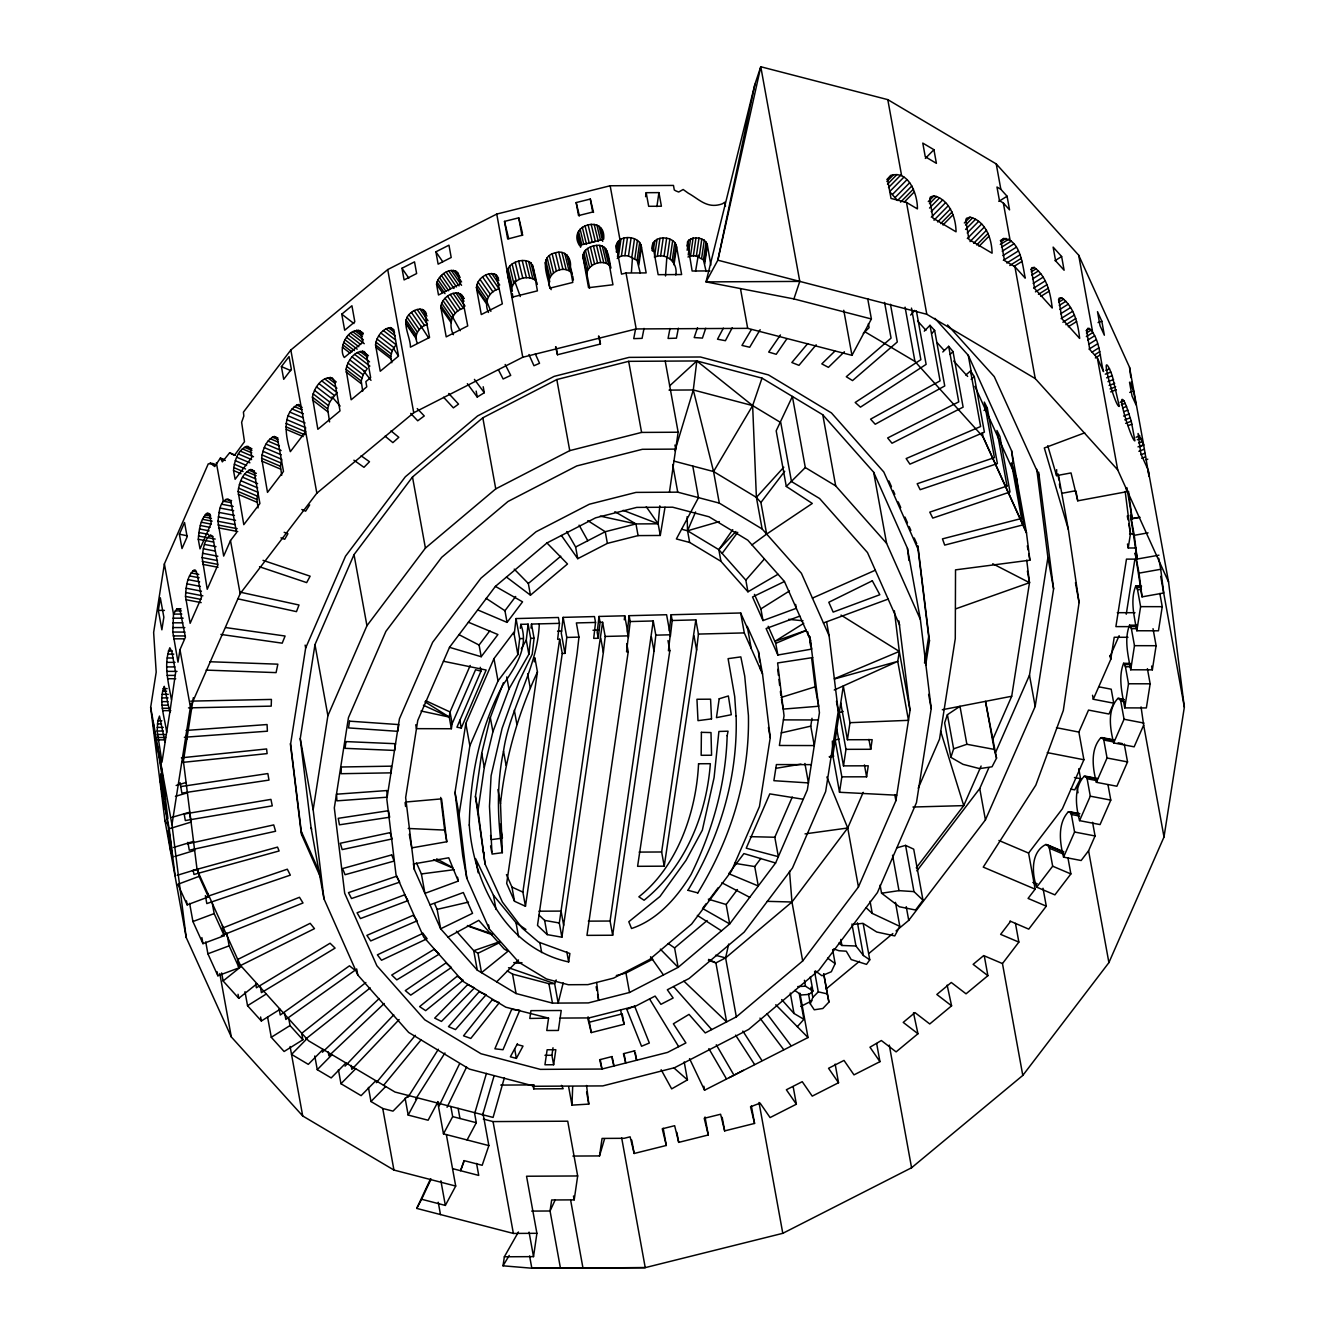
<?xml version="1.0" encoding="UTF-8"?>
<svg xmlns="http://www.w3.org/2000/svg" width="1335" height="1335" viewBox="0 0 1335 1335"><rect width="100%" height="100%" fill="white"/><g stroke="black" fill="none" stroke-linecap="round" stroke-linejoin="round"><path stroke-width="1.5" d="M534.267 661.876L534.868 657.771L537.438 671.956L506.683 883.42L514.526 901.275L525.456 906.281L562.252 653.449L559.665 639.248L557.646 639.298L559.465 623.362L531.48 624.062L534.067 638.264L532.231 654.217L518.998 681.584L502.127 728.276L491.096 775.685L489.478 806.307L492.048 854.066L502.344 852.698C497.421 819.173 496.486 784.58 503.512 751.188C509.887 706.883 537.688 668.818 539.29 623.862M502.344 852.698L500.508 803.737L497.922 789.536M181.81 614.1L173.5 614.083L176.854 608.81L179.741 608.727L185.431 637.212L179.975 649.644L178.006 662.177L172.816 632.056L173.5 614.033L164.389 563.887L208.277 463.829C209.395 464.48 213.016 461.66 215.686 465.348M601.334 229.67L603.103 239.449L579.423 245.356C566.624 224.63 606.557 213.834 603.654 239.215M606.791 250.88L612.949 284.755L588.551 287.692L582.944 256.837C582.611 249.829 590.504 245.907 596.561 245.39C609.277 243.654 608.643 259.908 610.979 268.068M589.669 288.093L582.978 254.668M157.146 731.029L157.814 720.783L159.482 716.061L165.089 742.36L161.986 762.168L157.146 731.029L163.22 731.029M166.675 732.414C164.789 717.746 158.248 700.825 164.288 686.323L169.829 712.289L165.089 742.36M1126.256 487.726L1126.757 491.714L1077.745 500.825L1071.02 472.924L1056.552 475.627L1056.669 469.653M185.515 596.428C186.049 587.383 186.8 576.186 194.109 569.962L195.427 570.145L197.163 573.833L201.468 597.479L190.137 623.311L185.515 596.428L200.867 599.382M171.397 699.557C168.494 682.969 163.321 664.146 169.812 647.775L171.848 651.63L175.636 672.473L169.829 712.289M210.413 463.111L214.735 466.532L220.425 458.005L222.344 461.877L229.637 452.782L235.277 455.185M586.566 1085.472L588.802 1104.095L571.981 1105.13L572.665 1087.024M233.525 470.537C234.209 461.443 237.98 448.51 247.943 446.291L250.279 448.577L251.864 457.338L235.11 479.282L233.525 470.537L241.034 473.725M305.648 431.605L290.346 451.647C285.907 437.446 281.001 412.432 298.439 404.505L300.025 405.122L301.61 409.344M286.841 419.691L305.615 427.667L304.647 434.743L285.857 426.766M198.281 539.273C199.199 530.295 199.95 518.998 207.459 512.974L209.445 513.808L211.197 523.403L200.016 548.885L198.281 539.273L204.038 540.391M469.269 825.18C470.137 776.703 479.766 728.276 502.744 685.255C515.143 667.35 529.428 647.041 520.817 624.346L528.109 624.146L530.679 638.347L528.86 654.3L508.935 689.094L492.915 731.764L484.288 767.491L478.013 810.629L485.072 864.045L502.377 901.993L522.169 928.109L538.639 942.126L569.878 953.507L568.66 961.934C506.549 948.818 473.558 883.536 469.286 824.88M631.438 272.106L632.456 257.872M665.497 275.978L666.816 257.672M217.922 521.251C219.324 513.808 218.723 501.142 227.918 498.906L230.888 501.509L236.529 532.632L230.488 540.558L223.679 556.078L217.922 521.251L235.194 524.572M202.136 557.596C203.187 549.87 203.688 539.724 210.596 534.884L212.816 537.154L217.905 564.922L207.225 589.286L202.136 557.596L217.488 560.55M561.418 535.485L577.755 558.681L607.375 543.378L638.08 535.602L660.274 535.468L658.155 523.804L659.807 505.815M238.114 491.48C239.099 483.17 242.436 472.89 250.813 469.503L253.683 471.088L254.401 473.224L259.908 503.529L243.804 524.655L238.114 491.48L256.887 499.457L258.089 507.934M256.887 499.457L258.189 492.415L239.416 484.438M261.643 458.289C262.628 450.045 265.932 439.849 274.242 436.495L277.079 438.064L277.797 440.183L283.487 471.439L267.501 492.381L261.643 458.289L280.433 466.265L281.718 475.243M280.433 466.265L281.718 459.29L262.928 451.297M514.209 634.525L516.044 618.572L558.397 617.488L559.465 623.362M520.35 628.318L520.817 624.346M751.271 648.626L747.216 626.315L758.464 651.647L762.519 673.958L770.245 737.671L759.465 806.524L731.313 871.371L691.63 924.037L649.411 959.598L613.549 978.138L587.917 984.629L568.343 984.729L546.549 978.989L518.781 962.235L489.311 928.976L466.816 878.313L459.073 814.617L469.87 745.764L498.022 680.917L517.863 654.584L519.682 638.631L516.044 618.572M528.86 654.3L526.274 640.099L528.109 624.146M531.03 628.051L531.48 624.062M626.749 643.654L628.218 651.764L626.566 651.814L628.385 635.861L624.747 615.802L599.014 616.453L600.082 622.327L598.247 638.264L593.708 638.38L595.543 622.444L594.476 616.57L563.136 617.371L561.301 633.324L564.955 653.382L562.252 653.449M564.955 653.382L566.774 637.429L563.136 617.371M595.543 622.444L576.37 622.928L578.956 637.112L577.137 653.065L537.504 925.422L547.2 934.6L561.885 937.203L603.353 652.398L605.189 636.445L602.602 622.26L600.082 622.327M599.014 616.453L597.179 632.406L598.247 638.264M561.885 937.203L559.315 923.002L602.602 622.26M624.279 619.79L624.747 615.802M667.984 640.566L669.836 650.712L668.418 650.746L670.253 634.792L666.599 614.734L629.135 615.685L627.317 631.639L628.017 635.543M628.385 637.496L630.203 621.559L629.135 615.685M628.218 651.764L586.966 935.368L612.665 935.234L610.078 921.033L653.249 620.959L630.203 621.559M612.665 935.234L654 651.113L655.819 635.16L653.249 620.959M669.319 630.704L671.138 614.751L740.658 612.982L747.65 628.702M670.354 636.428L672.189 620.491L671.138 614.751M669.836 650.712L637.596 866.315L664.229 866.165L661.643 851.98L695.835 619.874L672.189 620.491M664.229 866.165L696.603 650.028L698.422 634.075L695.835 619.874M424.18 310.554L429.553 337.421L410.412 347.167C410.629 336.153 399.465 320.767 411.414 312.407C415.736 308.685 424.079 307.083 426.466 313.858M417.254 343.012C413.399 335.002 419.524 326.491 427.467 324.388L417.171 309.486M674.943 450.779L693.299 389.97L696.82 360.951L628.668 361.334L556.812 379.541L482.819 417.788L412.498 476.995L354.025 554.626L314.977 644.605L300.241 738.639L311.072 827.783L323.988 898.872L357.78 975.001L408.66 1032.439L469.436 1069.101L534.617 1086.273L602.769 1085.906L674.626 1067.683L748.618 1029.452L818.939 970.228L877.412 892.598L916.461 802.635L931.213 708.585L920.366 619.44L907.45 548.351L873.657 472.223L822.777 414.784L762.001 378.122L696.82 360.951L669.519 385.965M375.535 344.947C376.37 337.087 382.344 328.243 390.721 327.609L393.675 329.879L398.514 356.078L380.241 371.247L375.535 344.947L390.738 356.629L391.772 362.736M390.738 356.629L392.19 350.704L396.078 344.697L380.875 333.016M485.072 864.045L475.444 796.428L481.718 753.29L490.329 717.562L503.445 682.669M500.508 803.737C505.281 758.113 518.247 713.574 537.438 671.956M616.119 249.061C614.25 233.942 639.682 234.242 641.451 247.008L646.157 272.907L626.032 273.007L621.543 274.126L616.353 245.907L616.937 243.387M525.456 906.281L522.886 892.097L559.665 639.248M616.286 252.031L616.837 248.243M616.904 252.265L618.539 240.917M617.488 256.654L619.957 239.632L610.162 185.765L496.753 214.067L387.717 269.57L290.83 350.004L243.421 412.131L243.838 416.019L241.635 422.344L244.489 441.718L234.426 455.368L229.637 452.782M617.221 258.539L618.289 257.572L620.992 238.965M618.289 257.572L621.426 256.003L624.046 237.964M621.426 256.003L624.88 255.652L627.5 237.597M640.299 273.158L637.079 260.442L628.468 255.97L631.088 237.93M631.872 256.937L634.492 238.898M634.826 258.473L637.446 240.434M645.606 196.696L646.19 192.691L658.923 192.624L661.409 206.224L648.677 206.308L646.19 192.691M637.079 260.442L639.699 242.403M638.447 262.711L641.067 244.672M638.831 265.048L641.451 247.008M656.887 206.641L658.923 192.624M1148.217 470.087L1149.034 476.461L1143.628 444.755L1138.054 433.508L1140.908 453.967L1148.217 470.087L1168.542 581.943L1184.345 707.166L1164.003 836.995L1108.901 962.618L1022.794 1075.426L911.571 1167.758L782.794 1233.323L645.239 1267.633L532.198 1268.25L503.028 1265.814L504.346 1256.786L518.414 1231.988M652.131 248.727C650.646 234.643 674.642 234.71 676.595 246.825L681.634 274.543L658.155 274.676L652.715 244.722M652.114 250.613L653.282 242.586M652.531 250.963L653.115 246.958M653.316 250.73L654.767 240.701M657.054 239.232L654.434 257.271C666.082 251.948 678.163 262.394 675.81 274.977M657.337 256.337L659.957 238.298M548.568 1018.138L546.766 1030.503L558.347 1030.453L561.234 1010.495L530.946 1010.662L529.811 1018.455L548.568 1018.138L505.798 1007.191L462.961 981.342L423.679 937.02L396.011 874.659L386.833 799.231L399.449 718.747L432.623 642.319L480.95 578.172L536.053 531.764L589.336 504.23L636.027 492.398L677.729 492.164L719.298 503.111L762.135 528.96L801.417 573.299L829.085 635.66L838.263 711.088L825.647 791.555L792.473 868L744.146 932.147L689.044 978.538L667.333 989.769L673.14 998.013L660.925 1004.321L655.118 996.077L635.76 1006.073L587.717 1018.255L591.288 1032.589L624.096 1024.279L622.21 1013.866L589.402 1022.176L591.288 1032.589M660.608 256.003L663.228 237.964M664.012 256.303L666.632 238.264M667.233 257.204L669.853 239.165M553.641 1064.746L555.811 1049.71L547.133 1049.761L544.947 1064.779L553.641 1064.746L551.922 1055.267L553.007 1047.758M670.053 258.656L672.673 240.617M672.223 260.509L674.842 242.469M673.558 262.645L676.178 244.605M673.975 264.864L676.595 246.825M504.346 1256.786L533.516 1256.635L536.904 1233.306L526.541 1176.235L577.671 1175.968L574.2 1199.865L551.672 1199.981L550.053 1210.995L560.433 1268.083M686.807 245.99L688.593 240.283L693.099 238.081L698.989 238.047L704.263 240.2L707.149 243.788L710.854 265.098M687.141 250.296L688.593 240.283M688.226 254.968L690.562 238.948M687.942 256.988L690.479 256.12L693.099 238.081M690.479 256.12L693.366 255.819L695.986 237.78M706.115 271.489L703.478 259.924L696.369 256.086L698.989 238.047M699.206 256.921L701.826 238.882M701.643 258.239L704.263 240.2M669.436 492.214L678.147 432.223L665.214 361.118M703.478 259.924L706.098 241.885M704.53 261.827L707.149 243.788M704.713 263.796L707.333 245.757M572.882 1156.06L599.515 1155.926L602.068 1138.421L624.146 1138.304L630.12 1136.819L634.175 1153.473L666.315 1145.463L663.178 1128.242M1058.538 475.56L1068.334 529.428L1079.081 602.602L1063.311 710.504L1035.81 785.164L983.244 867.116L1035.142 889.16L1028.067 898.422L1046.29 906.165L1028.751 929.143L1009.978 921.033M896.753 795.209L839.531 792.272L841.851 776.853L835.176 740.107L839.098 738.956M841.851 776.853L866.599 776.803L868.251 765.806L843.503 765.873L845.973 749.336L839.298 712.59L843.219 711.438M845.973 749.336L870.737 749.285L872.172 739.69L847.425 739.74L849.978 722.686L843.303 685.94L832.856 755.527L839.531 792.272M164.389 563.887L153.642 632.473L156.195 672.122L150.655 707.417L164.889 820.224L186.199 937.504L231.305 1036.928L302.711 1115.977L393.942 1170.061L455.702 1186.064L445.356 1205.422L421.61 1199.264L416.737 1208.409L513.374 1233.44L536.904 1233.306M158.348 610.395L160.317 597.78L163.855 617.187L161.869 629.82L158.348 610.395L164.422 610.412M186.199 937.504L171.965 824.713L190.404 707.066L240.15 593.674L316.846 493.182L413.733 412.749L522.769 357.246L636.194 328.944L747.683 328.343L851.964 355.344L871.388 318.982L867.7 298.639M193.341 697.688L183.396 761.134L197.113 869.886L240.434 965.355L308.585 1040.816L394.993 1092.03L493.082 1117.428L504.38 1077.745M925.622 665.397L929.46 640.917L918.397 549.953L883.82 472.023L831.455 412.932L768.476 374.918L700.408 356.996L629.069 357.38L554.142 376.37L477.58 415.953L405.323 476.795L345.515 556.194L305.665 647.992L290.63 743.879L301.693 834.859L321.101 878.563M323.988 898.872L313.158 809.744L327.893 715.693L366.941 625.714L425.414 548.101L495.752 488.877L569.745 450.629L641.584 432.423L678.147 432.223M415.752 724.771L416.453 728.66L451.364 728.743L449.244 717.062L450.029 711.972L470.22 665.464M451.364 728.743L452.148 723.653L475.56 669.736L480.984 671.155L456.937 727.208L461.259 728.026L486.14 670.036L443.437 661.259M466.816 878.313L462.761 856.002L455.018 792.306L465.815 723.453L493.967 658.606L513.808 632.273L517.863 654.584M812.731 657.571L777.621 662.961L784.045 715.777L779.39 745.481L814.283 745.564L810.762 726.14L811.997 718.263M894.367 610.779L899.306 651.43L897.754 661.359L908.484 720.333L849.978 722.686M674.943 445.039L675.694 449.111L642.385 449.294L576.787 465.932L508.034 501.459L441.668 557.346L385.915 631.355L348.468 717.613L334.317 807.909L344.697 893.299L376.87 965.756L424.747 1019.79L481 1053.749L540.341 1069.368L601.968 1069.035L667.583 1052.397L685.906 1042.935L673.374 1023.795L689.027 1014.383L705.247 1032.94L736.336 1016.87L802.685 960.983L858.438 886.974L895.885 800.716L910.036 710.42L898.922 620.959M924.521 663.111L928.676 636.595L917.612 545.614L918.397 549.953M992.689 739.623L1011.713 696.253L1029.502 582.677L1026.715 560.149M995.493 752.656L1029.485 675.176L1047.908 557.529L1036.794 469.336M896.035 930.912L908.734 920.366L985.43 819.874L1035.176 706.482L1053.599 588.852L1038.663 472.123M1035.142 889.16L1028.584 853.082L1062.393 808.76L1083.903 759.748L1078.88 732.081L1088.526 710.087L1109.001 714.025L1113.757 703.195L1093.282 699.256L1110.753 659.39L1114.224 637.262L1127.992 637.296M1136.085 548.001L1128.225 547.984L1130.495 533.499L1125.188 491.48M1126.256 614.233L1134.85 559.465M1124.737 707.884L1128.509 683.77L1125.422 666.732L1123.603 663.278C1117.996 677.362 1122.168 693.583 1124.737 707.884L1146.365 707.934L1150.153 683.804L1147.399 668.668M1130.712 669.786L1134.483 645.673L1131.379 628.635L1129.56 625.18C1123.97 639.265 1128.125 655.485 1130.712 669.786L1152.339 669.836L1156.11 645.706L1153.023 628.668M1136.819 630.754L1140.607 606.641L1137.503 589.586L1135.684 586.148C1130.078 600.233 1134.249 616.453 1136.819 630.754L1158.463 630.804L1162.234 606.674L1159.831 593.424M1123.169 699.139L1117.896 698.389C1106.982 710.053 1110.153 728.943 1113.674 742.911L1134.149 746.832L1143.661 725.155L1141.058 706.899M496.253 274.86L502.344 303.846L481.284 314.559L476.762 289.662C474.693 280.166 487.659 270.154 496.253 274.86L498.539 278.164M488.477 312.457C483.62 302.878 488.643 291.414 499.023 288.794L488.727 273.909M695.568 271.322L698.288 255.152M660.274 535.468L665.014 507.233M359.966 330.713L362.903 342.077L344.296 357.513C336.987 347.017 350.771 322.97 363.003 333.049M687.392 241.985L692.131 271.005L709.92 270.905M635.644 328.677L633.724 338.639L642.085 338.356L644.021 328.41M670.003 328.477L668.067 338.439L676.444 338.172L678.364 328.21M436.545 284.238C437.663 275.427 450.963 265.565 458.255 273.174L460.208 283.938L438.497 294.985L436.545 284.238L442.269 292.515M312.423 397.146C314.042 388.068 321.902 375.953 332.315 377.888L334.701 381.593L340.024 410.896L317.847 429.303L312.423 397.146L327.626 408.827L329.578 421.927M327.626 408.827L329.695 402.002L337.021 392.607L321.818 380.926M346.032 369.361C347.517 361.001 354.76 349.837 364.355 351.622L366.558 355.027L370.663 377.638L365.84 381.626L366.791 386.816L351.155 399.782L346.032 369.361L361.234 381.042L362.686 391.222M361.234 381.042L363.137 374.768L367.292 368.594L352.09 356.912M1138.004 446.858L1143.628 444.755L1129.543 367.292L1078.68 255.202L996.227 163.921L887.792 99.641L760.783 66.75L754.909 84.272L717.846 260.191L706.031 281.902L793.908 298.923L871.388 318.982M568.159 256.67L572.798 282.436L549.87 288.16C548.351 277.113 537.871 256.353 555.427 252.799C564.254 249.678 571.313 257.321 570.479 266.216M572.331 273.842C563.153 261.96 541.927 275.828 551.188 289.645M736.336 1016.87L725.606 957.879L728.693 944.045M511.655 289.061C512.94 278.831 527.358 274.626 535.168 280.1L530.98 262.912C525.406 258.823 517.529 260.392 512.123 264.013C502.144 270.454 511.188 282.887 511.922 291.497L507.3 271.172M754.909 84.272L706.031 281.902L799.782 281.401L760.783 66.75L717.846 260.191L926.807 314.292L1035.242 378.573L1117.695 469.853L1168.542 581.943M563.186 982.91L558.163 1003.086L554.642 983.661L556.178 979.94M474.793 1113.14L486.441 1073.373M482.502 1115.409L494.15 1075.626M461.726 295.102L467.734 325.924L446.207 336.871L440.95 307.934C440.066 297.288 458.472 286.024 464.013 298.423M453.399 334.651C448.009 324.472 451.931 311.322 463.395 308.268L453.099 293.366M599.515 1155.926L604.571 1138.822M950.887 757.362L953.624 748.818L947.416 714.692L959.982 706.298L966.874 744.279L994.225 749.402L996.544 758.13L992.038 766.791L979.59 768.61L963.019 764.338L950.887 757.362L944.629 722.886L947.416 714.692M793.908 298.923L799.782 281.401M697.521 327.709L694.2 337.571L702.427 338.089L705.748 328.226M483.02 1113.39L488.86 1145.597L482.185 1165.288L464.013 1160.616L460.575 1170.712L464.213 1160.949M762.001 378.122L752.64 405.606L713.558 471.539L719.298 503.111M587.15 271.856C589.987 263.129 603.787 259.073 610.195 266.099L606.023 248.927M823.762 973.716L828.918 1002.084L822.844 1008.492L814.25 1009.794L810.295 1003.837L812.815 997.412L818.272 991.855L814.584 971.58M695.568 511.956L687.558 530.796L689.678 542.461L720.95 561.334L747.95 591.805L778.021 574.267M810.679 640.616L784.446 581.509L747.834 540.208L709.019 516.779L672.64 507.2L636.745 507.4L595.594 517.83L546.966 542.961L495.402 586.382L449.495 647.325L417.755 720.449L405.656 797.596L414.417 869.686L440.65 928.793L477.262 970.111L516.078 993.54L552.456 1003.119L588.351 1002.919L629.503 992.489L678.13 967.358L729.694 923.92L775.602 862.994L807.341 789.853L819.44 712.706L809.978 636.728M803.269 799.264L769.794 793.891L746.232 848.192L778.355 856.669L774.817 837.245L792.256 797.062M708.368 960.232L715.91 962.902L725.606 957.879L791.972 902.009L847.725 828L863.194 792.356M918.213 788.251L939.523 739.139L955.276 638.681L955.526 569.861L1029.919 560.183L1026.415 532.365L1011.58 450.779L968.259 355.294L934.884 318.347M179.391 534.234L184.547 522.486L187.15 536.82L181.994 548.568L179.391 534.234L187.067 535.719M981.108 766.023L963.736 805.622L916.244 867.85M916.878 870.921L979.74 788.551L988.851 767.775M1109.952 656.603L1119.147 635.677M1070.904 789.135L1074.725 789.869L1080.582 778.705L1078.763 768.71M1063.561 857.137L1074.575 832.022L1071.388 814.483L1069.602 811.73L1068.367 811.78C1057.32 823.662 1059.823 842.819 1063.561 857.137L1081.133 860.508L1088.576 850.762L1095.067 835.96L1092.581 822.31M1079.564 820.641L1090.294 796.177L1087.141 778.756L1086.39 777.02L1084.17 776.286C1073.423 787.95 1075.893 806.64 1079.564 820.641L1100.057 824.579L1110.787 800.116L1107.967 784.63M1096.385 782.31L1107.049 757.996L1103.795 740.041L1102.043 737.604L1100.841 737.738C1090.094 749.519 1092.697 768.242 1096.385 782.31L1116.878 786.232L1127.541 761.918L1124.27 743.979M1113.674 742.911L1124.053 719.248L1120.749 701.059L1119.064 698.355M555.176 1199.931L550.053 1210.995L531.664 1211.095M416.737 1208.409L430.454 1179.022M421.61 1199.264L431.055 1179.072M832.623 949.602L835.159 963.636L831.338 971.73L821.893 975.735L815.301 970.845M459.49 1063.945L439.082 1105.997L438.347 1102.043M447.058 1107.282L466.583 1067.049M723.353 328.16L717.512 339.224L725.406 340.692L732.214 327.793M895.451 902.343L899.823 926.373L894.75 935.918L876.745 932.014L862.927 923.319L852.898 924.487M437.329 1102.994L428.118 1120.232L408.176 1115.075L417.388 1097.837M488.86 1145.597L443.47 1133.849L452.682 1116.611L450.83 1106.498M467.1 1139.973L476.311 1122.718L474.476 1112.606M517.496 1043.636L510.354 1056.803L516.378 1058.388L523.02 1046.089L517.012 1044.504M521.301 648.81L526.274 640.099M751.355 329.628L741.96 345.431L749.703 347.233L760.149 329.678M503.028 1265.814L509.236 1255.417M407.909 1097.353L438.397 1049.243M415.569 1099.339L444.972 1052.948M309.687 504.914L305.632 511.171L301.827 509.503M780.441 334.952L768.693 352.073L776.219 354.292L786.799 338.873M720.95 561.334L718.831 549.67L732.748 529.661M863.228 923.803L869.769 959.832L866.532 964.371L851.196 959.565L846.273 951.188L839.014 950.754L833.674 948.885M722.135 553.391L737.738 532.315M449.495 647.325L481.201 656.72L479.081 645.055L489.828 630.788M477.68 609.895L507.066 622.394L504.947 610.729L515.677 596.478M481.201 656.72L497.922 634.542L468.401 622.227M507.066 622.394L522.552 601.835L495.402 586.382M706.165 903.661L702.544 908.484L729.694 923.92L726.173 904.513L737.437 889.544M708.585 900.457L718.263 887.608M775.602 862.994L743.895 853.582L728.76 873.674L758.28 885.989L754.742 866.565L760.933 858.355M896.77 847.842L905.581 845.389L913.707 849.16L922.986 900.207L915.56 910.019L899.373 906.765L881.567 893.215L880.099 885.105M751.972 544.88L766.657 534.067L760.917 502.494L784.73 471.255M281.401 366.608L289.044 356.579L291.364 369.294L283.704 379.307L281.401 366.608L290.796 370.596M1010.528 921.417L1000.633 934.366L1018.855 942.109L1002.468 963.57L1022.794 1075.426M1036.678 887.141L1052.664 866.198L1049.377 848.176L1047.441 844.821L1045.822 844.504C1030.703 852.03 1031.755 873.624 1036.678 887.141L1054.9 894.867L1070.87 873.941L1067.967 857.921M376.337 1082.668L415.369 1035.309M383.495 1085.438L421.243 1039.665M807.725 343.546L791.839 362.519L798.964 365.339L816.186 344.797M910.637 315.093L914.675 310.387M747.95 591.805L745.831 580.141L764.187 559.198M797.329 1026.698L803.904 1019.323L799.231 993.557M762.135 528.96L756.394 497.388L783.795 467.2M681.851 529.294L687.558 530.796L718.831 549.67L735.935 531.464M345.031 1066.164L393.775 1014.817M399.165 1019.556L351.839 1069.385L351.122 1065.413M924.271 331.18L929.994 325.323L934.65 330.429L944.746 385.965L875.226 424.246L870.57 419.157L940.09 380.859L929.994 325.323M931.797 333.366L934.65 330.429M886.841 179.557L890.912 175.419C909.135 169.829 917.696 195.277 917.412 208.911L906.482 202.436L891.012 198.431L887.925 181.443L887.959 178.957L890.912 175.419M886.874 181.51L893.649 174.618M887.491 184.18L897.003 174.518M888.509 187.567L900.724 175.152M903.962 177.104L889.627 191.656L897.554 200.484L911.855 185.965M925.339 158.414L933.933 149.704L922.785 143.095L925.255 156.729L936.402 163.337L933.933 149.704M892.631 194.293L906.932 179.758M895.334 197.313L909.636 182.778M900.574 202.152L913.44 189.069M904.312 202.086L914.308 191.923M928.276 201.618L933.999 195.811C949.585 199.666 955.827 217.388 956.06 231.823L932.881 218.089L929.711 198.715L930.428 196.979L933.999 195.811M929.46 203.721L936.619 196.462M929.544 208.06L939.556 197.897M931.179 211.631L942.61 200.016M931.296 217.204L945.58 202.67M933.983 220.225L948.284 205.69M937.637 221.944L950.503 208.877M940.658 223.612L952.105 211.998M942.961 224.998L952.973 214.835M964.321 222.978L970.044 217.171C985.614 221.026 991.855 238.748 992.089 253.199L968.91 239.449L965.756 220.075L966.457 218.339L970.044 217.171M965.505 225.081L972.648 217.822M965.572 229.42L975.585 219.257M967.207 232.991L978.638 221.376M967.324 238.565L981.625 224.03M970.011 241.585L984.312 227.067M973.666 243.32L986.532 230.237M976.703 244.973L988.134 233.358M978.989 246.358L989.001 236.195M306.833 1038.864L291.531 1054.4L308.302 1064.362L323.053 1049.377M345.932 1062.944L331.197 1077.929L317.263 1069.669L332.014 1054.7M375.853 1080.683L361.101 1095.651L340.959 1083.72L355.711 1068.734M408.393 1095.501L393.007 1111.137L382.745 1108.484L370.963 1101.509L385.698 1086.523M786.298 486.441L776.186 430.821L792.389 396.462L805.305 467.55L786.298 486.441L812.297 503.445L766.657 534.067M496.67 981.826L518.481 959.965M834.892 351.138L821.809 363.888L828.418 367.359L844.404 351.756M863.311 333.333L869.118 327.659L868.401 323.687M942.794 351.989L948.668 346.316L953.023 351.606L963.119 407.142L892.014 443.237L887.641 437.963L958.764 401.868L948.668 346.316M950.086 354.442L953.023 351.606M322.386 1052.247L379.19 998.53M384.213 1003.519L328.911 1055.818L328.176 1051.847M965.789 375.052L970.528 370.98L974.3 376.587L984.396 432.123L909.919 464.146L906.148 458.556L980.608 426.532L970.528 370.98M971.146 379.29L974.3 376.587M810.345 976.753L812.948 991.054L809.06 994.408L801.284 994.992L794.809 990.42M546.966 542.961L567.508 563.987L530.462 595.176L528.343 583.495L560.767 556.211M660.324 949.135L678.13 967.358L674.592 947.933L707.116 920.549M341.76 314.176L351.923 305.748L354.826 321.818L344.68 330.246L341.76 314.176L353.909 323.537M826.148 988.935L859.49 961.25M869.035 953.34L892.848 933.549M913.49 1012.831L917.963 1033.741L896.102 1051.88L881.35 1040.532L869.969 1047.207L879.949 1061.659L853.983 1074.875L844.004 1060.424L828.551 1068.284L838.53 1082.735L812.231 1096.135L802.235 1081.684L786.365 1089.76L796.361 1104.212L770.095 1117.579L760.116 1103.127L750.52 1106.782L754.559 1123.436L724.655 1130.895L720.6 1114.241L704.229 1118.313L708.284 1134.984L678.697 1142.376L674.642 1125.705L662.26 1128.793L666.315 1145.463M947.149 985.113L951.588 1005.822L929.744 1023.962L914.992 1012.614L903.211 1022.393L917.963 1033.741M984.412 956.578L987.883 975.685L966.039 993.824L951.288 982.477L936.836 994.475L951.588 1005.822M257.004 983.711L238.781 998.313L223.112 980.975L241.351 966.356M301.643 1033.39L365.857 982.51M305.999 1038.78L370.212 987.9M984.028 410.479L987.299 408.043L984.312 402.085L994.408 457.621L917.178 483.737L920.165 489.695L997.395 463.579L987.299 408.043M795.627 604.405L796.327 608.293L763.003 620.575L760.883 608.894L789.436 590.971M998.814 201.385L1007.074 196.228L1000.849 189.32L996.978 187.034L999.464 200.684L1003.336 202.97L1009.56 209.879L1007.074 196.228M1000.349 240.634L1003.77 238.481C1020.708 240.233 1022.61 265.481 1025.23 278.147L1014.917 266.716L1004.504 260.559L1001.45 243.721L1001.384 241.268L1003.77 238.481M1000.916 241.568L1006.073 238.348M1000.316 244.455L1008.91 239.099M1001.484 247.275L1011.446 241.068M1002.218 251.18L1013.799 243.938M1002.885 255.619L1016.119 247.342M1003.353 260.342L1018.238 251.03M1006.807 263.028L1020.04 254.768M1009.794 265.498L1021.375 258.272M1013.899 266.483L1022.176 261.31M1030.97 269.52L1034.275 267.451C1046.874 276.679 1050.545 293.416 1052.214 308.018L1034.575 288.493L1031.321 269.286L1031.755 267.734L1034.275 267.451M1031.254 271.856L1036.21 268.769M1031.805 275.06L1038.43 270.938M1055 260.659L1061.625 256.52L1053.131 247.109L1055.618 260.842L1064.112 270.237L1061.625 256.52M1032.506 278.982L1040.783 273.809M1033.173 283.421L1043.086 277.213M1033.64 288.143L1045.222 280.901M1035.443 291.864L1047.024 284.639M1038.43 294.334L1048.359 288.143M1040.883 296.353L1049.16 291.18M1058.421 299.908L1061.726 297.838C1074.308 307.05 1077.996 323.804 1079.648 338.406L1062.026 318.881L1058.772 299.674L1059.189 298.105L1061.726 297.838M1058.688 302.244L1063.661 299.14M1059.256 305.448L1065.881 301.31M1059.957 309.37L1068.217 304.196M1060.607 313.808L1070.536 307.601M1061.091 318.531L1072.672 311.289M1062.877 322.252L1074.458 315.01M1065.881 324.722L1075.81 318.514M1068.317 326.741L1076.594 321.568M1086.173 330.646L1089.494 328.577C1100.307 339.224 1099.673 357.797 1103.528 371.581L1097.37 358.014L1089.794 349.62L1086.54 330.412L1087.958 328.226L1089.494 328.577M1086.406 333.016L1091.429 329.895M1086.323 336.62L1093.165 332.348M1087.791 340.058L1094.617 335.786M1089.277 343.979L1096.118 339.707M1088.993 349.169L1097.537 343.846M1091.963 352.173L1098.788 347.901M1094.667 354.826L1099.79 351.622M1095.334 357.947L1100.457 354.743M803.753 623.328L774.867 641.367L806.223 630.37M280.1 1009.277L261.343 1020.991L247.542 1005.706L266.299 993.991M301.66 1033.14L302.861 1039.781L284.105 1051.496L271.272 1037.278L290.029 1025.547L288.811 1018.922M467.367 383.696L477.246 397.062L484.288 392.724L483.203 386.749M684.204 1061.942L687.458 1079.881L671.672 1088.876L661.142 1069.719M448.009 937.087L478.781 920.349L504.146 948.968L507.951 951.271L481.518 972.681L477.98 953.257L473.725 950.687L456.436 931.179M577.755 558.681L575.635 547.016L605.239 531.714L635.961 523.921L658.155 523.804L646.273 506.733M616.336 975.518L625.965 973.065L652.765 959.214M729.344 1077.595L743.411 1070.32M401.969 268.252L414.517 261.86L416.637 273.541L404.088 279.933L401.969 268.252L408.827 278.181M435.894 251.814L448.961 245.173L451.197 257.488L438.13 264.146L435.894 251.814L442.753 261.743M800.75 1006.457L811.847 1000.799M689.544 1058.638L704.563 1090.211L808.009 1037.545L799.949 993.223M237.763 959.448L310.171 923.319L314.476 928.643L238.348 966.623M477.98 953.257L500.258 942.343M784.446 581.509L752.539 596.979L763.003 620.575M834.241 690.028L897.754 661.359L834.492 678.964M812.431 598.113L875.326 570.212M809.244 635.51L811.713 649.094L777.854 655.018L775.735 643.353L806.273 630.487M834.425 678.714L899.306 651.43L910.036 710.42M221.677 928.459L299.474 897.27L303.012 902.977L221.41 935.685M1098.071 322.586L1101.809 321.184L1097.503 311.672L1100.04 325.707L1104.362 335.219L1101.809 321.184M1105.78 370.312L1109.535 368.911L1112.255 375.686L1119.314 406.374C1115.326 408.076 1099.439 349.286 1109.535 368.911M1105.263 374.167L1110.87 372.065M1106.632 377.805L1112.255 375.686M1107.95 381.643L1113.574 379.541M1109.101 385.431L1114.725 383.329M1110.036 388.919L1115.659 386.816M1110.67 391.873L1116.294 389.77M1129.744 392.423L1133.532 391.005L1129.527 382.194L1132.047 396.044L1136.052 404.855L1133.532 391.005M1120.182 402.252L1123.937 400.85L1126.506 406.491L1131.279 421.243L1134.934 440.817C1132.113 442.185 1115.626 390.12 1123.937 400.85M1121.417 404.739L1125.155 403.337M1122.752 407.893L1126.506 406.491M1124.137 411.53L1127.875 410.129M1123.569 416.069L1129.193 413.967M1084.704 432.84L1044.32 447.959L1068.334 529.428M1124.737 419.857L1130.344 417.755M1125.655 423.345L1131.279 421.243M1128.175 425.598L1131.913 424.196M1136.068 437.246L1139.806 435.827M1137.286 439.732L1141.041 438.314M1138.638 442.886L1142.376 441.484M1139.94 446.541L1143.678 445.139M1138.872 451.28L1144.279 449.244M1141.041 454.684L1144.896 453.249M1141.692 458.289L1145.48 456.87M1146.014 459.857L1147.8 459.19M208.41 896.92L199.082 876.361L177.839 884.304L187.167 904.88L208.41 896.92L207.776 893.365M222.361 925.505L224.213 935.702L202.97 943.661L192.924 921.534L214.167 913.591L212.315 903.394M237.48 958.847L239.115 967.808L217.872 975.768L207.893 953.791L229.136 945.847L226.833 933.115M799.798 616.119L766.106 628.535L777.854 655.018M823.445 622.944L888.142 599.098M457.538 877.195L458.255 881.083L424.93 893.365L421.393 873.941L416.553 863.027M430.003 904.813L463.328 892.531L472.557 913.324L440.65 928.793L437.129 909.369L434.676 903.845M956.01 608.743L1029.502 582.677L1027.399 571.096M829.152 756.795L832.856 755.527L832.356 741.092M500.174 941.559L473.725 950.687L477.262 970.111M591.155 224.23L595.343 241.401L589.202 242.937L585.03 225.749M953.624 748.818L966.874 744.279M205.74 896.97L287.325 869.202L290.329 875.143L206.808 903.578L205.373 895.635M781.108 697.437L815.118 686.824L811.68 658.439M175.152 875.927L169.211 828.751L191.089 822.093L189.637 814.066M173.633 847.441L193.525 841.384M174.768 856.469L194.66 850.412M177.154 875.326L197.046 869.269M176.137 785.481L186.099 782.477M175.436 796.327L187.401 792.84M171.898 817.37L189.837 812.131M719.348 521.568L687.558 530.796L687.125 516.678M829.803 757.212L833.758 756.111M192.374 870.62L277.53 847.108L279.115 850.962L193.959 874.475L193.241 870.553M612.198 1056.519L599.649 1059.74L601.968 1069.035L600.249 1059.556M634.943 1050.762L623.428 1053.716L625.748 1063.01L624.029 1053.532M590.304 199.048L592.657 212.048L578.539 215.586L576.169 202.57L590.304 199.048L593.541 212.415M522.919 235.01L507.7 239.032L504.496 221.393L518.748 217.839L522.452 233.108M511.872 297.238L537.421 290.863L533.116 267.2L530.98 262.912M555.56 346.85L557.479 354.743L600.433 344.029L599.014 336.236M437.129 909.369L468.485 902.11M781.209 732.915L810.762 726.14M187.434 843.87L273.725 824.913L275.577 831.254L189.303 850.211L187.868 842.335M942.31 709.736L1011.713 696.253M1061.776 493.333L1075.326 490.813M1158.947 555.176L1137.253 559.031L1130.395 515.143L1131.246 518.698L1139.139 517.296M1126.84 487.575L1132.163 518.731L1140.057 517.329M1137.253 559.031L1134.266 535.318L1148.067 532.849M1160.732 569.277L1163.719 592.99L1142.026 596.862L1139.022 573.132L1160.732 569.277L1158.713 558.197M406.19 801.985L441.568 798.864L446.791 841.751L411.764 847.875L409.294 834.292M413.716 863.912L448.744 857.788L458.255 881.083M183.996 814.066L270.938 799.381L272.273 805.856L185.331 820.541L184.263 814.634M775.652 768.359L801.017 764.137M180.759 786.565L267.851 773.566L268.986 780.091L181.894 793.09L180.041 782.627M881.567 893.215L898.989 890.645L913.974 891.613L922.986 900.207M805.022 833.891L847.725 828L858.438 886.974M491.53 839.598L499.757 838.514M421.393 873.941L454.084 869.686M181.376 757.813L266.599 748.952L267.117 753.608L181.894 762.469M186.066 730.445L267.067 724.538L267.401 731.196L184.33 737.254M797.729 986.582L805.489 986.181L812.948 991.054M912.956 807.024L963.736 805.622L940.558 730.913M557.563 631.155L561.735 631.038M592.99 630.254L599.248 630.087M519.682 638.631L523.387 638.53M530.679 638.347L534.067 638.264M566.774 637.429L578.956 637.112M605.189 636.445L628.385 635.861M655.819 635.16L670.253 634.792M698.422 634.075L744.296 632.907L762.519 673.958M190.771 701.125L271.422 699.423L271.222 706.132L188.502 707.884M610.162 185.765L673.474 185.431L674.292 189.987L676.144 191.022L678.681 192.023L683.153 189.503L688.293 193.191C699.457 199.382 707.233 209.245 722.435 203.788L724.771 202.219L725.506 206.257M669.019 390.104L693.299 389.97L752.64 405.606L780.775 422.578L791.488 481.551L819.607 498.522L867.5 552.573L899.656 625.03M639.115 852.097L661.643 851.98M538.956 911.204L561.084 911.087L563.654 925.288M588.334 921.15L610.078 921.033M507.267 970.929L512.557 974.116L548.919 983.695L554.642 983.661L508.518 967.725M560.133 1018.071L589.069 1017.921M544.964 1055.301L551.922 1055.267M500.775 1085.088L534.083 1084.904M533.015 1084.871L533.75 1088.893L563.17 1088.726L561.484 1085.355M483.32 1119.064L493.049 1121.584L567.725 1121.2L577.671 1175.968M1129.594 533.967L1133.532 533.983M1136.302 559.131L1126.473 559.115L1115.893 626.616L1129.66 626.632M1135.684 586.148L1141.575 586.165M1136.352 586.282L1140.29 586.282M1136.969 587.45L1140.908 587.467M1137.503 589.586L1141.442 589.603M1140.607 606.641L1162.234 606.674M176.854 608.81L181.026 608.827M175.169 610.879L181.393 610.896M1117.295 612.682L1135 612.715M172.999 618.172L183.145 618.205M172.716 622.794L182.845 622.828M1129.56 625.18L1137.437 625.197M1130.862 626.482L1136.753 626.499M1131.379 628.635L1137.286 628.635M172.649 627.567L184.814 627.583M172.816 632.056L184.981 632.089M173.2 635.927L185.365 635.944M173.767 638.814L183.896 638.831M1134.483 645.673L1156.11 645.706M168.327 650.979L172.382 650.979M167.709 654.1L173.8 654.117M167.242 657.988L173.316 658.005M1123.603 663.278L1130.161 663.428M166.925 662.36L175.035 662.377M1124.888 664.58L1130.795 664.596M1125.422 666.732L1131.312 666.732M166.808 666.916L174.918 666.933M166.892 671.371L177.021 671.388M167.159 675.393L175.269 675.41M167.609 678.714L175.719 678.731M1128.509 683.77L1150.153 683.804M163.087 688.61L167.142 688.626M162.586 691.13L166.625 691.146M162.186 694.317L168.277 694.333M161.952 697.905L168.043 697.921M161.902 701.626L167.976 701.643M162.002 705.18L168.093 705.18M162.286 708.251L170.396 708.268M162.72 710.62L170.83 710.637M783.411 719.882L818.305 719.966M157.814 720.783L161.869 720.783M157.43 723.887L161.485 723.887M157.213 727.391L163.287 727.408M157.246 734.484L165.356 734.5M157.513 737.504L165.623 737.521M157.93 739.857L164.005 739.874M811.296 764.638L776.403 764.571L773.883 780.691L808.443 782.911L804.905 763.486M513.708 962.618L521.935 962.719M515.393 962.668L521.451 962.735M750.253 836.661L774.817 837.245M767.241 901.342L791.972 902.009L802.685 960.983M209.929 661.743L277.847 664.179L276.078 672.623L206.107 670.103M838.947 943.044L841.901 945.48L855.952 945.998L863.411 955.51L869.769 959.832M408.243 828.468L444.672 830.086L446.791 841.751M624.88 255.652L628.468 255.97M693.366 255.819L696.369 256.086M788.651 619.34L803.036 620.792M225.799 627.583L285.089 636.027L282.202 643.17L220.892 634.425M734.667 863.311L754.742 866.565M539.09 915.159L544.63 920.399L559.315 923.002M225.698 499.457L231.606 500.592M223.245 501.226L231.222 502.644M221.677 504.23L233.191 506.449M220.242 508.084L233.675 510.654M219.09 512.44L234.443 515.377M206.274 513.608L210.112 514.342M218.289 516.945L235.561 520.266M205.039 514.909L210.796 516.011M1098.922 686.841L1111.221 689.21L1113.757 703.195M203.771 516.845L211.447 518.314M202.553 519.315L212.148 521.167M218.005 524.989L237.213 528.677M201.401 522.252L210.997 524.088M1117.896 698.389L1124.037 699.557M1120.032 699.273L1124.053 700.041M218.556 527.859L237.747 531.547M1120.749 701.059L1124.737 701.826M200.383 525.506L209.979 527.358M199.532 528.977L209.128 530.829M198.882 532.531L208.477 534.367M209.094 535.635L212.932 536.37M207.509 537.605L215.185 539.073M198.464 536.002L206.141 537.471M205.924 540.608L213.6 542.077M1124.053 719.248L1143.995 723.086M204.505 544.43L216.02 546.649M203.337 548.768L214.852 550.988M202.519 553.274L217.889 556.228M202.186 561.384L217.538 564.338M202.686 564.355L218.039 567.292M1102.043 737.604L1114.324 739.974M1100.841 737.738L1113.14 740.107M1103.044 738.389L1113.273 740.358M1103.795 740.041L1114.041 742.01M1118.129 742.794L1122.234 743.578M192.624 570.913L196.462 571.647M191.072 572.949L198.748 574.417M189.537 575.919L199.132 577.755M188.135 579.624L199.649 581.843M1107.049 757.996L1127.541 761.918M186.967 583.829L200.4 586.415M186.099 588.218L201.451 591.171M185.615 592.523L202.887 595.844M185.832 599.665L201.184 602.619M1085.388 776.186L1097.67 778.539M1084.17 776.286L1096.469 778.639M1086.39 777.02L1096.636 778.989M1087.141 778.756L1097.37 780.725M1074.425 777.537L1080.582 778.705M1090.294 796.177L1110.787 800.116M1069.602 811.73L1079.848 813.683M1068.367 811.78L1078.613 813.749M1070.637 812.631L1078.83 814.216M1071.388 814.483L1079.581 816.052M1074.575 832.022L1095.067 835.96M1056.486 727.708L1078.88 732.081M1047.257 752.606L1083.903 759.748M420.992 710.988L449.244 717.062L424.947 701.776M600.199 516.111L635.961 523.921L638.08 535.602M240.217 592.173L299.007 605.005L296.47 611.63L237.68 598.798M818.272 991.855L827.283 993.874L828.918 1002.084M715.543 955.276L725.606 957.879M452.682 1116.611L476.311 1122.718M452.732 1168.676L478.731 1175.417L476.562 1163.419M673.875 461.092L713.558 471.539L756.394 497.388L760.917 502.494M689.678 542.461L676.378 538.956L698.505 497.638L692.782 466.065M688.076 890.328L697.921 892.931M708.334 899.173L726.173 904.513M263.012 560.35L310.137 576.186L306.666 582.611L259.524 566.774M467.5 925.522L492.431 934.033M467.484 925.889L492.415 934.8M284.171 532.315L287.909 533.716L284.705 539.273L280.951 537.871M623.161 510.354L658.155 523.804M433.508 859.84L452.365 867.817M296.47 404.972L302.111 407.375M294.284 406.507L301.81 409.695M292.065 408.961L303.329 413.75M289.979 412.165L303.128 417.738M288.176 415.836L305.081 423.011M286.04 423.445L304.831 431.422M286.307 429.403L303.212 436.578M274.242 436.495L277.997 438.097M272.307 437.146L277.947 439.532M270.204 438.714L277.713 441.902M268.085 441.101L279.349 445.89M266.065 444.138L281.101 450.529M264.313 447.625L281.218 454.801M246.274 446.357L251.915 448.744M244.388 447.225L251.898 450.412M262.027 454.951L280.801 462.928M242.386 448.844L251.781 452.832M240.367 451.147L253.516 456.72M261.827 461.126L280.6 469.102M238.448 453.983L251.597 459.574M236.746 457.238L249.895 462.811M235.327 460.692L246.591 465.481M250.813 469.503L254.568 471.105M220.425 458.005L224.18 459.607M234.292 464.196L245.557 468.986M248.861 470.17L256.37 473.358M221.543 458.873L225.298 460.475M246.741 471.756L256.136 475.744M233.675 467.534L243.07 471.522M244.605 474.159L255.869 478.948M209.979 463.128L215.235 465.364M242.57 477.212L257.605 483.604M240.801 480.717L257.705 487.909M238.498 488.109L257.271 496.086M238.281 494.334L257.071 502.31M1047.441 844.821L1063.845 851.78M1045.822 844.504L1060.39 850.695M1048.659 846.073L1063.244 852.264M1049.377 848.176L1063.962 854.383M998.93 840.483L1028.584 853.082M1052.664 866.198L1070.87 873.941M1033.407 882.235L1037.061 883.77M1032.973 882.485L1036.628 884.02M1002.468 963.57L983.678 955.593L973.132 964.354L987.883 975.685M423.429 705.247L449.244 717.062M506.449 874.592L511.956 887.091L522.886 892.097M425.648 700.658L450.029 711.972L452.148 723.653M866.231 907.817L872.256 913.407L899.823 926.373M708.668 959.364L715.91 962.902L726.624 1021.876L683.937 981.192M992.739 563.754L1029.502 582.677M458.839 634.576L479.081 645.055M721.885 882.785L749.736 897.32M436.695 858.872L452.598 867.5M614.884 511.672L635.961 523.921M864.896 331.781L914.942 361.435L983.077 436.895L1026.415 532.365M781.676 999.581L793.991 1013.449L803.904 1019.323M805.305 467.55L835.693 485.89L886.59 543.328L920.366 619.44M841.017 615.101L899.306 651.43M587.817 520.65L605.239 531.714L607.375 543.378M697.337 915.409L721.484 930.845M486.124 598.347L504.947 610.729M478.164 872.79L475.577 858.605L493.433 895.234L516.028 922.752L525.923 929.46M668.218 943.511L674.592 947.933M361.101 455.802L369.495 461.726L363.971 467.317L353.892 460.191M827.617 958.113L835.159 963.636M506.466 577.054L530.462 595.176M390.721 327.609L393.775 329.945M388.485 327.759L394.576 332.432M385.965 328.777L395.093 335.786M383.362 330.563L395.527 339.924M378.689 335.903L393.892 347.584M376.987 339.007L392.19 350.704M375.919 342.11L391.122 353.792M358.531 330.112L363.087 333.633M356.779 330.079L362.853 334.751M354.81 330.596L362.402 336.437M375.886 347.284L391.088 358.981M352.707 331.647L363.354 339.824M350.588 333.183L364.271 343.696M348.535 335.118L360.7 344.463M346.649 337.371L358.815 346.716M362.402 351.072L368.477 355.744M345.047 339.824L357.196 349.169M360.016 351.389L367.609 357.229M357.38 352.523L369.545 361.868M343.762 342.377L354.409 350.554M342.878 344.897L352.006 351.906M354.676 354.409L369.878 366.09M342.444 347.267L350.037 353.107M349.787 359.866L364.989 371.564M347.934 363.07L363.137 374.768M346.649 366.307L361.852 378.005M346.115 371.998L361.318 383.696M330.179 377.304L336.27 381.977M327.592 377.638L335.202 383.479M324.739 378.873L336.904 388.218M318.998 383.646L334.201 395.327M316.512 386.85L331.714 398.531M314.493 390.321L329.695 402.002M313.108 393.842L328.31 405.523M312.507 400.016L327.709 411.697M696.82 360.951L752.64 405.606L756.394 497.388M391.022 430.871L398.815 437.313L392.874 442.619L385.081 436.195M673.774 1067.783L687.458 1079.881M514.225 569.127L528.343 583.495M775.769 1004.754L808.009 1037.545M417.238 408.577L424.263 415.953L417.721 420.792L410.696 413.399M448.727 393.491L458.539 404.104L453.383 407.859L443.587 397.246M947.583 324.939L994.258 376.62L1039.381 476.044M917.596 321.017L925.939 330.246M937.053 342.561L944.012 350.271M953.741 361.051L967.658 376.437M290.029 1025.547L302.861 1039.781M718.831 549.67L745.831 580.141M673.591 986.532L711.722 1029.585M332.031 396.829L340.125 406.09M363.437 370.663L371.013 380.358M767.008 1013.749L790.754 1045.322M759.982 1018.121L783.745 1049.694M474.426 379.374L484.288 392.724M650.562 956.744L663.445 974.951M494.284 273.758L498.856 280.383M491.697 273.441L499.707 285.023M485.623 275.127L495.919 290.029M482.636 276.996L492.932 291.898M480.016 279.382L490.312 294.284M477.98 282.052L488.276 296.954M476.695 284.822L486.991 299.724M476.278 287.425L486.574 302.327M476.762 289.662L487.041 304.564M455.585 270.821L460.158 277.446M453.583 270.354L461.593 281.952M451.263 270.421L461.56 285.323M448.76 271.005L459.056 285.907M446.19 272.073L456.487 286.975M460.308 293.733L463.746 298.706M458.305 292.966L464.013 301.243M443.721 273.575L454 288.477M455.836 292.832L464.997 306.082M441.434 275.427L450.579 288.677M439.499 277.53L448.643 290.78M450.262 294.518L460.558 309.42M437.98 279.783L445.99 291.364M447.525 296.203L457.822 311.105M436.979 282.052L444.989 293.65M445.089 298.322L455.368 313.208M443.086 300.709L453.383 315.611M441.668 303.229L451.964 318.13M440.95 305.698L451.23 320.584M440.95 307.934L451.247 322.836M422.377 309.436L426.95 316.061M419.974 309.069L427.968 320.667M414.234 310.638L424.53 325.523M411.414 312.407L421.71 327.309M408.961 314.676L419.257 329.578M407.092 317.229L417.371 332.131M405.957 319.833L416.253 334.735M405.673 322.252L415.969 337.154M406.257 324.305L416.553 339.19M420.792 325.873L428.685 338.039M393.541 348.518L397.997 355.394M742.861 1031.087L761.885 1060.474M735.585 1035.142L754.609 1064.546M649.561 998.947L678.664 1046.673M716.278 1044.771L733.799 1074.875M708.852 1048.642L726.373 1078.73M566.758 531.547L575.635 547.016M579.106 525.156L587.8 540.725M452.231 316.328L460.225 330.713M505.181 364.488L510.721 375.385L503.128 378.99L498.506 369.912M482.486 849.861L484.221 853.649M974.917 386.349L1016.536 478.08L1018.321 492.481M229.136 945.847L239.115 967.808M214.167 913.591L224.213 935.702M164.889 820.224L166.424 823.612M1026.481 532.999L983.077 436.895L982.36 432.874M535.335 353.942L539.54 363.287L533.967 365.74L528.927 354.526M888.926 480.984L891.463 486.691M893.148 490.496L894.834 494.3M898.205 501.893L900.741 507.6M904.963 517.096L907.483 522.803M909.185 526.607L910.87 530.412M914.241 538.005L916.778 543.712M754.442 594.375L760.883 608.894M768.159 626.282L775.735 643.353M311.072 827.783L311.706 829.219M319.549 872.523L300.909 830.52L290.346 743.678M826.866 776.987L847.725 828M486.24 299.958L490.896 311.372M514.626 280.984L520.3 296.52M1047.741 445.74L1056.552 475.627M536.703 282.052L537.287 284.372M634.342 1050.945L636.661 1060.24L635.276 1052.664M620.525 1009.944L624.096 1024.279M611.614 1056.719L613.933 1065.997L612.548 1058.421M588.067 1016.803L589.402 1022.176M693.299 389.97L713.558 471.539M600.55 227.718L603.337 239.182M604.471 247.309L608.66 264.48M599.014 226.116L602.736 241.385M602.285 246.124L606.457 263.295M596.845 224.948L600.55 240.217M599.582 245.473L603.754 262.661M594.158 224.297L598.33 241.485M596.561 245.39L600.733 262.578M593.424 245.89L597.596 263.078M588.051 224.714L592.223 241.902M590.387 246.942L594.559 264.113M587.65 248.443L591.822 265.632M576.169 202.57L579.423 215.936M582.327 227.25L586.499 244.438M580.091 229.119L583.812 244.388M585.414 250.329L589.586 267.517M578.506 231.239L581.76 244.589M583.812 252.448L588.001 269.637M577.671 233.425L580.925 246.791M577.638 235.577L580.425 247.025M582.944 256.837L587.116 274.009M598.514 336.136L600.433 344.029M568.526 258.907L572.231 274.176M566.874 254.751L571.046 271.94M564.755 253.316L568.927 270.488M561.968 252.482L566.157 269.653M558.781 252.298L562.953 269.47M555.427 252.799L559.599 269.97M552.189 253.95L556.361 271.122M549.336 255.636L553.508 272.807M547.083 257.722L551.272 274.893M545.648 260.041L549.836 277.229M545.147 262.411L549.77 281.802M532.515 264.881L536.236 280.15M528.627 261.46L532.798 278.648M525.623 260.642L529.795 277.813M522.202 260.492L526.39 277.663M518.648 261.043L522.819 278.214M515.193 262.244L519.365 279.416M504.496 221.393L508.668 238.581M512.123 264.013L516.295 281.184M509.67 266.199L513.841 283.37M508.018 268.652L512.306 286.274M1160.699 576.386L1184.345 707.166M1128.509 491.313L1132.163 518.731M1131.246 518.698L1134.266 535.318M1139.022 573.132L1135.167 552.957L1142.026 596.862M1127.291 515.927L1128.008 519.832M1128.709 523.737L1130.495 533.499M1078.68 255.202L1092.43 330.88M1097.37 358.014L1117.695 469.853M1151.654 666.048L1152.339 669.836M1127.491 543.979L1128.225 547.984M1143.661 725.155L1164.003 836.995M1110.053 655.485L1110.753 659.39M1075.943 490.946L1077.745 500.825M1075.459 582.694L1079.081 602.602M996.227 163.921L1000.849 189.32M1003.336 202.97L1009.994 239.632M1014.917 266.716L1035.242 378.573M1092.547 695.268L1093.282 699.256M1047.908 557.529L1053.599 588.852M1076.978 786.932L1078.029 792.773M1088.576 850.762L1108.901 962.618M1027.316 545.831L1028.05 549.92M1028.801 554.025L1029.919 560.183M1029.485 675.176L1035.176 706.482M968.259 355.294L971.797 374.801M1043.019 888.242L1046.29 906.165M887.792 99.641L901.576 175.452M906.482 202.436L926.807 314.292M916.377 310.805L926.123 364.372L860.458 407.158L855.184 402.469L920.85 359.682L911.471 308.101M996.544 758.13L985.48 701.342L994.225 749.402M905.08 307.15L914.942 361.435M1015.451 923.353L1018.855 942.109M979.74 788.551L985.43 819.874M890.462 304.28L897.304 341.977L852.531 380.592L846.29 376.737L891.062 338.122L884.571 302.411M928.676 636.595L929.46 640.917M928.626 694.367L931.213 708.585M873.657 472.223L886.59 543.328M843.77 310.271L851.964 355.344M905.581 845.389L913.974 891.613M894.767 794.609L895.885 800.716M822.777 414.784L835.693 485.89M906.248 906.665L908.734 920.366M892.564 855.201L898.989 890.645M868.935 739.39L870.737 749.285M864.446 764.922L866.599 776.803M826.582 621.843L829.085 635.66M840.733 702.994L847.425 739.74M836.461 701.209L838.263 711.088M870.07 901.309L872.256 913.407M836.811 729.11L843.503 765.873M889.277 1045.105L911.571 1167.758M809.911 642.035L810.612 645.923M807.842 631.922L808.543 635.81M815.118 686.824L818.655 706.248L783.245 709.102L781.476 699.39M857.471 922.819L863.411 955.51M740.474 288.61L747.683 328.343M876.661 1043.503L879.949 1061.659M851.947 924.004L855.952 945.998M840.816 939.456L841.901 945.48M823.678 974.016L827.283 993.874M835.143 1064.095L838.53 1082.735M768.409 727.525L770.245 737.671M810.962 987.199L812.815 997.412M740.641 612.848L744.296 632.907M808.476 993.774L810.295 1003.837M804.421 980.257L805.489 986.181M790.27 992.99L793.991 1013.449M793.157 1086.607L796.361 1104.212M672.707 464.53L677.729 492.164M694.016 635.827L696.603 650.028M626.032 273.007L636.194 328.944M628.668 361.334L641.584 432.423M759.014 1102.493L782.794 1233.323M751.388 1105.997L754.559 1123.436M651.413 636.912L654 651.113M572.698 276.078L573.416 280M722.185 1117.328L724.655 1130.895M703.845 1086.239L704.563 1090.211M705.014 1116.995L708.284 1134.984M556.061 346.95L557.479 354.743M556.812 379.541L569.745 450.629M600.783 638.197L603.353 652.398M518.748 217.839L521.952 235.477M676.878 1132.38L678.697 1142.376M512.29 293.5L513.024 297.521M496.753 214.067L522.769 357.246M625.965 973.065L629.503 992.489M631.739 1140.09L634.175 1153.473M596.161 986.715L596.879 990.603M597.579 994.492L598.647 1000.316L596.678 982.46M621.659 1137.837L645.239 1267.633L531.831 1268.217L529.595 1255.968M482.819 417.788L495.752 488.877M476.161 391.088L477.246 397.062M527.659 673.808L530.245 688.009M566.808 951.788L568.66 961.934M586.599 1091.997L588.802 1104.095M514.325 710.237L516.912 724.421M506.733 676.928L508.935 689.094M544.63 920.399L547.2 934.6M493.967 658.606L498.022 680.917M568.66 1086.857L571.981 1105.13M548.919 983.695L552.456 1003.119M539.841 942.477L541.676 952.606M503.512 751.188L506.082 765.372M490.329 717.562L492.915 731.764M480.266 667.266L480.984 671.155M573.483 1195.993L574.2 1199.865M570.696 1200.499L582.961 1267.966M511.956 887.091L514.526 901.275M499.857 823.812L502.444 838.013M516.028 922.752L518.614 936.936M481.718 753.29L484.288 767.491M387.717 269.57L413.733 412.749M490.529 835.51L491.263 839.565M490.579 845.956L491.68 852.047M512.557 974.116L516.078 993.54M465.815 723.453L469.87 745.764M475.444 796.428L478.013 810.629M493.433 895.234L496.019 909.435M459.841 720.233L461.259 728.026M412.498 476.995L425.414 548.101M514.659 1048.909L516.378 1058.388M488.577 924.921L489.311 928.976M455.018 792.306L459.073 814.617M529.061 1232.122L533.516 1256.635M493.049 1121.584L513.374 1233.44M458.122 1108.384L459.974 1118.496M413.366 863.862L414.417 869.686M354.025 554.626L366.941 625.714M446.357 1134.6L455.702 1186.064M437.596 1101.559L443.47 1133.849M290.83 350.004L316.846 493.182M440.884 1180.791L445.356 1205.422M438.247 1202.251L440.483 1214.55M405.106 1098.138L408.176 1115.075M314.977 644.605L327.893 715.693M305.131 645.105L305.665 647.992M382.745 1108.484L393.942 1170.061M356.662 968.91L357.78 975.001M368.41 1087.408L370.963 1101.509M300.241 738.639L313.158 809.744M301.159 831.972L301.693 834.859M338.423 1069.752L340.959 1083.72M216.37 462.811L223.329 501.126M230.488 540.558L240.15 593.674M314.793 1055.985L317.263 1069.669M284.755 1013.515L285.84 1019.456L355.043 970.278L349.47 965.822L280.25 1015.017L279.165 1009.06M290.096 1046.506L302.711 1115.977M267.601 1017.136L271.272 1037.278M260.342 986.715L261.41 992.656L335.085 948.1L330.079 943.228L256.403 987.783L255.686 983.828M260.625 1016.986L261.343 1020.991M244.989 991.688L247.542 1005.706M190.538 703.562L191.556 709.152M179.975 649.644L190.404 707.066M238.047 994.291L238.781 998.313M186.116 735.468L186.817 739.306M221.643 972.931L223.112 980.975M219.791 973.532L231.305 1036.928M217.154 971.813L217.872 975.768M197.697 868.701L199.349 876.945M205.74 941.943L207.893 953.791M201.869 937.587L202.97 943.661M189.62 903.328L192.924 921.534M186.449 900.875L187.167 904.88M150.655 707.417L171.965 824.713M164.205 789.085L156.963 744.212L161.769 769.794L167.91 818.539L160.701 773.883L165.473 799.248M169.211 828.751L164.389 803.119L171.648 848.042M172.782 857.07L167.893 831.054L170.947 852.748M1057.937 473.808L1058.839 479.916M1059.423 483.971L1060.023 488.043M1129.543 367.292L1130.828 377.555M1131.346 381.66L1131.863 385.765M1011.58 450.779L1013.131 463.078M907.45 548.351L908.935 560.5M777.704 669.352L778.438 675.36M778.922 679.381L779.657 685.406M780.391 691.413L780.875 695.435M758.464 651.647L759.698 661.926M760.199 666.031L760.7 670.153M440.7 797.412L444.672 830.086M405.089 802.519L405.573 806.507M789.519 871.254L791.972 902.009M533.433 1084.738L533.75 1088.893M736.019 715.994L734.717 696.636L728.092 658.656L740.825 656.887L744.73 676.127L748.418 715.41A486.374 373.116 -10.3 0 1 697.805 892.898M736.119 715.994A478.264 366.908 -10.3 0 1 687.959 890.295M701.392 732.331L701.159 755.293L711.572 755.243L710.988 732.565L701.392 732.331M341.309 766.991L341.109 773.699L391.172 772.848L391.372 766.156L341.309 766.991M698.555 763.754C696.336 811.58 677.646 866.281 638.864 896.82L644.071 900.241C685.005 867.349 706.482 815.251 710.337 763.703L698.555 763.754M727.158 735.702C725.789 784.146 712.356 831.138 691.063 874.492C676.995 897.504 657.788 919.682 631.555 928.509L628.802 921.751L659.957 896.503L686.006 860.357L702.343 830.153L714.091 777.587L718.898 731.463L728.059 731.18L727.158 735.702M345.915 741.592L345.098 748.334L394.659 750.437L395.477 743.712L345.915 741.592M719.198 698.772L716.444 717.646L731.296 714.726L728.359 695.969L719.198 698.772M349.57 721.167L348.502 727.909L397.747 731.33L398.815 724.588L349.57 721.167M152.891 721.167L157.063 749.686L152.891 721.167M511.672 1009.343L494.885 1048.809L502.995 1049.727L519.782 1010.278L511.672 1009.343M492.081 999.998L463.529 1035.827L470.788 1038.446L499.357 1002.618L492.081 999.998M479.098 991.805L448.477 1026.648L455.519 1029.585L486.14 994.742L479.098 991.805M467.717 984.596L434.693 1018.121L441.451 1021.425L474.459 987.9L467.717 984.596M457.171 976.235L419.607 1006.623L425.665 1010.645L463.245 980.257L457.171 976.235M445.94 962.952L405.289 990.603L410.746 995.126L451.414 967.491L445.94 962.952M434.175 949.285L391.739 975.034L396.795 979.873L439.232 954.125L434.175 949.285M872.322 580.792L828.801 602.269L833.157 612.097L879.832 594.726L872.322 580.792M422.961 933.332L377.388 954.842L381.526 960.249L427.1 938.722L422.961 933.332M413.283 915.276L366.875 935.384L370.713 940.941L417.121 920.833L413.283 915.276M634.626 1006.156L626.816 1009.377L641.551 1046.256L649.344 1043.019L634.626 1006.156M404.572 894.851L357.062 912.79L360.45 918.563L407.959 900.641L404.572 894.851M396.628 876.227L348.468 892.631L351.522 898.538L399.682 882.151L396.628 876.227M1007.024 486.04L929.777 512.139L932.764 518.097L1010.011 491.998L999.915 436.445L996.928 430.487L1007.024 486.04M391.672 854.917L342.578 868.568L345.064 874.709L394.159 861.058L391.672 854.917M1021.542 518.464L942.46 538.873L944.696 545.097L1023.778 524.688L1013.682 469.136L1011.446 462.911L1021.542 518.464M390.12 832.623L340.308 843.253L342.16 849.594L391.973 838.964L390.12 832.623M388.452 810.712L338.239 818.322L339.44 824.813L389.67 817.22L388.452 810.712M711.522 718.898L697.988 720.65L696.953 699.256L710.57 699.19L711.522 718.898M386.833 790.554L336.537 794.208L336.921 800.85L387.217 797.195L386.833 790.554M160.167 779.406L164.589 809.36L160.167 779.406"/></g></svg>
